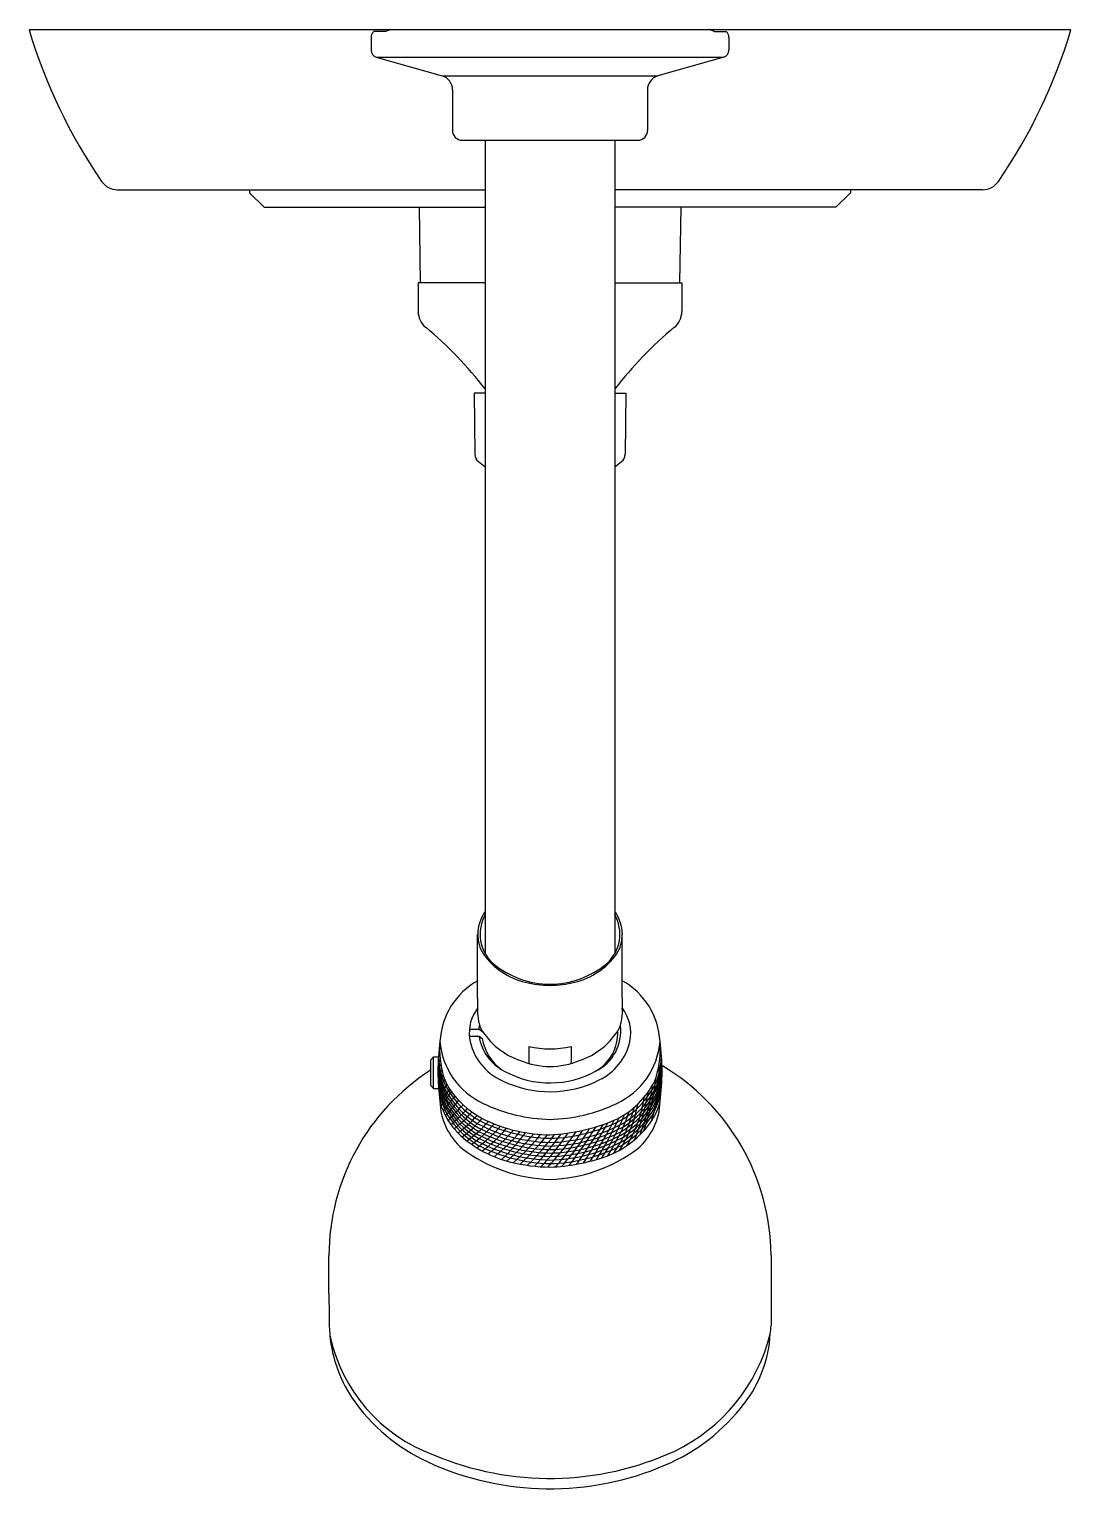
# Model space of a CAD drawing. Header units: inches. Extents: x 3123.09 to 3129.61, y 198.25 to 207.38.
import ezdxf

# ---------------------------------------------------------------- set-up
doc = ezdxf.new("R2010")
doc.units = ezdxf.units.IN
doc.header["$LTSCALE"] = 0.64311
doc.header["$MEASUREMENT"] = 0
doc.layers.get('0').update_dxf_attribs({"color": 255, "linetype": 'CONTINUOUS'})
doc.layers.get('Defpoints').update_dxf_attribs({"linetype": 'CONTINUOUS'})
doc.styles.get("Standard").update_dxf_attribs({"font": 'txt', "width": 0.8})

msp = doc.modelspace()

# ---------------------------------------------------------------- linework, layer by layer
for p, q in [((3129.6095, 207.3783), (3123.0895, 207.3783)), ((3125.2295, 207.3333), (3125.2295, 207.2522)), ((3125.3229, 207.3681), (3125.2459, 207.3681)), ((3127.3761, 207.3681), (3127.4531, 207.3681)), ((3127.4695, 207.3333), (3127.4695, 207.2522)), ((3125.2621, 207.209), (3125.6743, 207.0909)), ((3125.2621, 207.209), (3127.4369, 207.209)), ((3127.4369, 207.209), (3127.0246, 207.0909)), ((3125.6743, 207.0909), (3127.0246, 207.0909)), ((3125.7395, 207.0043), (3125.7389, 206.7483)), ((3126.9595, 207.0043), (3126.9601, 206.7483)), ((3125.7995, 206.6883), (3126.8995, 206.6883)), ((3125.9445, 206.6883), (3125.9445, 201.596)), ((3126.7545, 206.6883), (3126.7545, 201.596)), ((3123.6419, 206.3783), (3125.9445, 206.3783)), ((3124.4695, 206.3783), (3124.4695, 206.3593)), ((3124.4695, 206.3593), (3124.5605, 206.2683)), ((3129.0571, 206.3783), (3126.7545, 206.3783)), ((3128.2295, 206.3593), (3128.1385, 206.2683)), ((3128.2295, 206.3783), (3128.2295, 206.3593)), ((3124.5605, 206.2683), (3125.9445, 206.2683)), ((3125.5296, 206.2683), (3125.5378, 205.7951)), ((3128.1385, 206.2683), (3126.7545, 206.2683)), ((3127.1694, 206.2683), (3127.1611, 205.7951)), ((3125.9445, 205.7951), (3125.5245, 205.7951)), ((3125.5245, 205.7951), (3125.5245, 205.6169)), ((3126.7545, 205.7951), (3127.1745, 205.7951)), ((3127.1745, 205.7951), (3127.1745, 205.6169)), ((3125.9445, 205.1053), (3125.8745, 205.1044)), ((3125.8745, 205.1044), (3125.8792, 204.7223)), ((3126.7545, 205.1053), (3126.8245, 205.1044)), ((3126.8245, 205.1044), (3126.8198, 204.7223)), ((3125.8967, 201.3206), (3125.8967, 201.7179)), ((3126.8022, 201.3206), (3126.8022, 201.7179)), ((3125.8967, 201.3206), (3125.8966, 201.2551)), ((3126.8022, 201.3206), (3126.8022, 201.255)), ((3125.8451, 201.1242), (3125.9057, 201.1242)), ((3125.9057, 201.1242), (3125.9092, 201.1472)), ((3125.9057, 201.1242), (3125.9288, 201.1079)), ((3125.8451, 201.0797), (3125.9057, 201.0797)), ((3125.9057, 201.0797), (3125.9255, 201.0657)), ((3126.2174, 201.0144), (3126.2174, 200.9159)), ((3126.4815, 201.0144), (3126.4815, 200.9159)), ((3125.6211, 200.9498), (3125.6015, 200.9301)), ((3125.6015, 200.9301), (3125.6015, 200.7727)), ((3125.6211, 200.753), (3125.6211, 200.9498)), ((3125.6211, 200.9498), (3125.6511, 200.9497)), ((3125.6015, 200.7727), (3125.6211, 200.753)), ((3125.6211, 200.753), (3125.652, 200.753)), ((3124.9656, 199.4699), (3124.9656, 199.7056)), ((3127.7333, 199.7098), (3127.7333, 199.2671)), ((3127.7333, 199.6815), (3127.7334, 199.6815))]:
    msp.add_line(p, q)
for centre, radius, start, end in [((3126.3281, 208.3452), 3.3799, 196.62273, 214.50973), ((3125.2745, 207.3333), 0.045, 129.44867, 180), ((3125.3532, 207.3287), 0.0497, 92.17502, 127.53315), ((3127.3458, 207.3287), 0.0497, 52.46685, 87.77486), ((3127.4245, 207.3333), 0.045, 360, 50.55133), ((3126.3708, 208.3452), 3.3799, 325.49027, 343.37727), ((3125.2745, 207.2522), 0.045, 180, 254.01819), ((3127.4245, 207.2522), 0.045, 285.98181, 360), ((3125.6496, 207.0045), 0.0899, 359.86441, 74.01819), ((3127.0494, 207.0045), 0.0899, 105.98181, 180.13559), ((3125.7987, 206.7482), 0.0599, 179.86441, 270.7104), ((3126.9002, 206.7482), 0.0599, 269.2896, 0.13559), ((3123.6419, 206.4983), 0.12, 214.50957, 270), ((3129.0571, 206.4983), 0.12, 270, 325.49043), ((3125.6545, 205.6169), 0.13, 180, 230.19732), ((3127.0445, 205.6169), 0.13, 309.80268, 0), ((3123.9695, 203.5948), 2.5022, 37.87996, 50.19732), ((3128.7294, 203.5948), 2.5022, 129.80268, 142.12004), ((3125.9391, 204.723), 0.06, 180.69869, 230.72455), ((3126.3391, 205.2121), 0.6918, 230.72455, 235.21955), ((3126.3598, 205.2121), 0.6918, 304.78045, 309.27545), ((3126.7598, 204.723), 0.06, 309.27545, 359.30131), ((3126.1455, 201.7146), 0.2488, 143.89368, 179.23625), ((3126.1631, 201.7196), 0.2512, 150.51499, 228.08868), ((3126.5358, 201.7196), 0.2512, 311.91132, 29.48501), ((3126.5535, 201.7146), 0.2488, 0.76375, 36.10632), ((3126.1387, 201.7198), 0.2419, 180.45098, 211.49727), ((3126.5603, 201.7198), 0.2419, 328.50273, 359.54902), ((3126.3058, 201.8655), 0.462, 216.08501, 256.10108), ((3126.3932, 201.8655), 0.462, 283.89892, 323.91499), ((3126.3546, 201.9747), 0.5696, 230.8928, 269.48269), ((3126.3443, 201.9747), 0.5696, 270.51731, 309.1072), ((3126.1257, 201.0217), 0.4658, 119.44078, 176.97712), ((3126.3642, 202.1467), 0.7491, 256.92616, 268.87372), ((3126.3348, 202.1467), 0.7491, 271.12628, 283.07384), ((3126.5733, 201.0217), 0.4658, 3.02288, 60.55922), ((3126.0934, 201.1021), 0.2493, 142.12372, 187.86297), ((3126.1725, 201.2325), 0.2768, 175.32449, 202.29879), ((3126.5283, 201.232), 0.2749, 337.65566, 4.7812), ((3126.6007, 201.0991), 0.2548, 348.21071, 37.70802), ((3126.3143, 201.3654), 0.4636, 210.86493, 251.18081), ((3126.3846, 201.3654), 0.4636, 288.81919, 329.13507), ((3126.5147, 201.1107), 0.2775, 295.61635, 7.56053), ((3126.4995, 201.0992), 0.2743, 299.52284, 2.87836), ((3127.0933, 200.8581), 1.4451, 172.51749, 187.35651), ((3126.2968, 200.9992), 0.6381, 175.77032, 195.71074), ((3126.1283, 201.0851), 0.4694, 184.74726, 245.28409), ((3126.1916, 201.1204), 0.3491, 188.64186, 246.30018), ((3126.1975, 201.1239), 0.2951, 188.62609, 242.93222), ((3126.2174, 201.1116), 0.2955, 188.92923, 234.98343), ((3126.3495, 201.6294), 0.629, 257.88046, 282.11954), ((3126.5044, 201.1257), 0.3545, 295.48871, 347.1854), ((3126.5706, 201.0851), 0.4694, 294.71591, 355.25274), ((3126.4374, 201.0015), 0.6028, 340.41985, 4.26209), ((3125.6057, 200.8581), 1.4451, 352.64349, 7.48251), ((3125.8029, 200.8256), 0.1752, 143.26034, 151.35912), ((3126.0596, 200.9543), 0.4083, 180.28695, 216.73538), ((3126.0596, 200.9278), 0.4083, 178.2001, 216.73538), ((3126.3631, 201.442), 0.5522, 248.95488, 268.58612), ((3126.3359, 201.442), 0.5522, 271.41388, 291.04512), ((3126.6394, 200.9543), 0.4083, 323.26462, 359.72509), ((3126.6394, 200.9278), 0.4083, 323.26462, 1.7999), ((3126.3473, 199.7033), 1.3816, 122.67005, 179.90583), ((3125.8059, 200.798), 0.1752, 143.01594, 154.1371), ((3125.819, 200.7717), 0.1752, 146.74978, 166.13355), ((3125.8203, 200.7295), 0.1752, 143.04968, 165.52016), ((3126.0594, 200.8833), 0.4083, 178.12603, 216.73538), ((3126.0595, 200.9056), 0.4083, 178.36005, 216.73538), ((3126.0596, 200.861), 0.4083, 178.75868, 216.73538), ((3126.0595, 200.8401), 0.4083, 178.52086, 216.73538), ((3126.3495, 201.3798), 0.5924, 241.09684, 270.71858), ((3126.2279, 200.9174), 0.0105, 188.14592, 249.88062), ((3126.3495, 201.3798), 0.5924, 270.71858, 298.77339), ((3126.4711, 200.9174), 0.0105, 290.11938, 351.85408), ((3126.6394, 200.9056), 0.4083, 323.26462, 1.12398), ((3126.6394, 200.861), 0.4083, 323.26462, 1.24132), ((3126.6394, 200.8401), 0.4083, 323.26462, 1.47914), ((3126.6394, 200.8179), 0.4083, 323.26462, 1.56228), ((3126.6395, 200.8833), 0.4083, 323.26462, 1.87397), ((3125.9148, 200.8715), 1.118, 343.23202, 1.69258), ((3126.3391, 199.6961), 1.3943, 0.56403, 59.3319), ((3126.0595, 200.8179), 0.4083, 179.36251, 216.73538), ((3126.0595, 200.7956), 0.4083, 178.43656, 216.73538), ((3125.8658, 200.6525), 0.2332, 138.68062, 156.18146), ((3126.1044, 200.4907), 0.4933, 144.27656, 155.07997), ((3123.5131, 202.2911), 2.6944, 322.89356, 325.05622), ((3126.0825, 200.9765), 0.4271, 200.57188, 222.73084), ((3126.3492, 201.4124), 0.6803, 244.03301, 296.90219), ((3126.5268, 201.039), 0.5351, 295.34802, 333.40534), ((3125.7212, 200.9296), 1.2801, 338.57862, 353.03285), ((3125.6079, 200.9696), 1.4129, 339.96556, 354.05278), ((3126.6394, 200.7956), 0.4083, 323.26462, 1.56344), ((3126.0678, 200.684), 0.4079, 181.54493, 229.27961), ((3126.0238, 200.7586), 0.3736, 193.24483, 201.35453), ((3123.522, 202.2722), 2.6944, 322.80795, 325.12723), ((3132.579, 195.019), 8.8819, 140.20971, 140.96488), ((3125.1051, 201.1645), 0.8295, 315.32978, 324.09206), ((3127.6461, 198.8273), 2.5912, 135.27813, 138.28015), ((3126.1597, 201.0083), 0.5211, 214.91088, 240.4068), ((3126.1597, 200.9596), 0.5211, 214.91088, 240.4068), ((3126.1597, 200.9819), 0.5211, 214.91088, 240.4068), ((3126.2194, 201.1036), 0.6139, 222.77466, 243.60766), ((3126.3693, 201.5665), 1.0076, 244.28386, 268.87581), ((3126.3297, 201.5665), 1.0076, 271.12419, 295.71614), ((3126.105, 200.8043), 0.8087, 327.09705, 349.38395), ((3126.5393, 201.0083), 0.5211, 299.5932, 325.08912), ((3126.5392, 200.9819), 0.5211, 299.5932, 325.08912), ((3126.5393, 200.9596), 0.5211, 299.5932, 325.08912), ((3126.1632, 200.8045), 0.783, 328.32641, 352.16273), ((3125.6102, 200.9584), 1.3737, 337.4021, 350.51981), ((3126.6312, 200.684), 0.4079, 310.72039, 358.45507), ((3126.6544, 200.7654), 0.3954, 327.23931, 346.48965), ((3126.1, 200.7946), 0.4577, 202.07683, 227.63214), ((3123.5997, 202.8116), 3.1246, 312.97585, 315.62557), ((3126.1596, 200.9373), 0.5211, 214.91088, 240.4068), ((3126.1597, 200.9151), 0.5211, 214.91088, 240.4068), ((3126.1597, 200.8942), 0.5211, 214.91088, 240.4068), ((3126.1597, 200.8719), 0.5211, 214.91088, 240.4068), ((3125.3239, 201.0695), 0.7101, 306.78002, 319.15789), ((3125.3581, 201.0503), 0.7101, 305.7686, 318.90047), ((3125.3869, 201.0279), 0.7101, 305.48692, 319.29333), ((3126.3739, 201.4674), 1.0269, 242.66363, 268.63608), ((3126.3641, 201.4541), 0.9926, 245.11701, 269.15476), ((3126.2821, 201.6811), 1.2213, 273.16258, 292.82458), ((3126.325, 201.4674), 1.0269, 271.36392, 297.33637), ((3123.8624, 202.067), 3.2615, 327.13494, 332.35315), ((3125.1277, 201.2958), 1.8065, 326.82746, 336.24987), ((3125.3935, 201.1559), 1.5308, 326.8124, 338.2362), ((3125.6542, 201.0206), 1.2608, 326.77677, 340.98066), ((3125.9888, 200.8559), 0.9151, 326.22819, 345.96869), ((3126.5393, 200.9151), 0.5211, 299.5932, 325.08912), ((3126.5393, 200.8942), 0.5211, 299.5932, 325.08912), ((3126.5393, 200.8719), 0.5211, 299.5932, 325.08912), ((3126.5394, 200.9373), 0.5211, 299.5932, 325.08912), ((3126.1597, 200.8496), 0.5211, 214.91088, 240.4068), ((3125.4275, 201.0116), 0.7101, 304.36647, 319.02271), ((3125.4572, 200.9895), 0.7101, 304.35761, 319.77567), ((3125.4004, 201.0722), 0.847, 305.36812, 318.96855), ((3126.3738, 201.3964), 1.0269, 242.66363, 268.64305), ((3126.3739, 201.4187), 1.0269, 242.66363, 268.63631), ((3126.3739, 201.3742), 1.0269, 242.66363, 268.63608), ((3126.374, 201.441), 1.0269, 242.66363, 268.63463), ((3125.4261, 201.0448), 0.8465, 306.13447, 320.28546), ((3125.3462, 201.1682), 1.0286, 306.65369, 318.88069), ((3125.3132, 201.1971), 1.1096, 308.21779, 319.89745), ((3125.0461, 201.3518), 1.4461, 313.78573, 322.71473), ((3125.2317, 201.3062), 1.3167, 310.02876, 320.48319), ((3125.3749, 201.1846), 1.1648, 309.66751, 321.79923), ((3124.4773, 202.0204), 2.4241, 314.07456, 319.99185), ((3124.8658, 201.626), 1.9075, 314.75514, 322.45202), ((3124.9998, 201.4726), 1.7387, 316.06142, 324.68144), ((3125.1728, 201.3298), 1.5475, 316.39338, 326.38349), ((3125.0741, 201.4521), 1.7351, 316.61209, 325.99212), ((3126.325, 201.441), 1.0269, 271.36576, 297.33635), ((3126.325, 201.4187), 1.0269, 271.36408, 297.33635), ((3126.3252, 201.3964), 1.0269, 271.35733, 297.33635), ((3126.325, 201.3742), 1.0269, 271.36431, 297.33635), ((3124.6766, 201.6964), 2.2313, 319.99514, 327.28492), ((3125.252, 201.3126), 1.5712, 318.19415, 328.90407), ((3123.7473, 202.3489), 3.4247, 322.64529, 327.57954), ((3109.4627, 211.8913), 20.6323, 325.74769, 326.58044), ((3122.2714, 203.0763), 5.1152, 326.95562, 330.25023), ((3126.4936, 200.8849), 0.5954, 290.08871, 325.94173), ((3126.5393, 200.8496), 0.5211, 299.5932, 325.08912), ((3126.2755, 200.994), 0.7233, 228.00365, 256.27037), ((3126.3763, 201.1385), 0.9556, 233.03853, 268.39124), ((3126.3739, 201.3533), 1.0269, 242.66363, 268.63636), ((3126.3739, 201.331), 1.0269, 242.66363, 268.63636), ((3126.3739, 201.3087), 1.0269, 242.66363, 268.63636), ((3126.325, 201.3533), 1.0269, 271.36403, 297.33635), ((3126.325, 201.331), 1.0269, 271.36403, 297.33635), ((3126.325, 201.3087), 1.0269, 271.36403, 297.33635), ((3126.3227, 201.1385), 0.9556, 271.60876, 306.96147), ((3126.3777, 201.452), 1.1925, 256.72177, 268.64484), ((3126.2935, 201.5113), 1.2527, 272.56109, 288.84471), ((3145.2058, 199.5851), 20.2405, 180.32619, 180.97932), ((3125.8489, 199.2978), 0.8826, 183.80808, 213.2546), ((3125.9737, 199.4215), 1.0253, 191.98325, 249.87946), ((3126.6508, 199.4847), 1.1105, 295.56109, 346.0066), ((3126.9511, 199.259), 0.7785, 322.16232, 356.8511), ((3124.5442, 199.5547), 3.2021, 353.93207, 354.84787), ((3126.0795, 199.4846), 1.1783, 214.70385, 245.18612), ((3126.5943, 199.5157), 1.2178, 293.10303, 322.91781), ((3126.3482, 200.1804), 1.8688, 247.10135, 294.72814), ((3126.3504, 200.0683), 1.8218, 245.15633, 293.33842)]:
    msp.add_arc(centre, radius, start, end)

# ---------------------------------------------------------------- texts
at = {"layer": 'Defpoints'}
for tag, p, s in [('TRADENAME', (3126.3467, 207.3806), 'TRITON'), ('MODELNUMBER', (3126.3467, 207.3823), 'K-TS6910-4G'), ('PRODUCT', (3126.3467, 207.379), 'SHOWER TRIM')]:
    msp.add_attdef(tag, p, s, height=0.001, dxfattribs=at)

doc.saveas('drawing.dxf')
